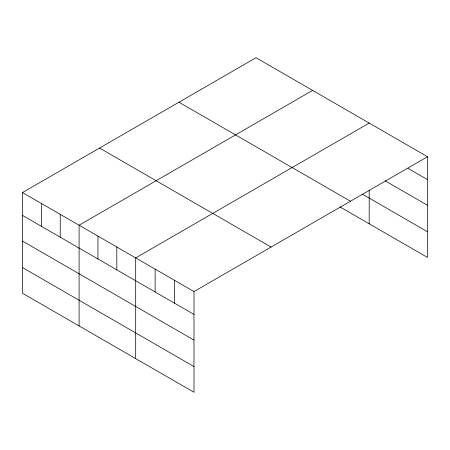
<?xml version="1.0" encoding="UTF-8"?>
<svg xmlns="http://www.w3.org/2000/svg" width="450" height="450" viewBox="0 0 450 450"><rect width="100%" height="100%" fill="white"/><g stroke="black" fill="none" stroke-linecap="round" stroke-linejoin="round"><path stroke-width="0.67" d="M339.986 206.927L427.5 257.456L427.5 156.741L256.011 57.729L22.5 192.544L22.5 293.259L193.989 392.271L193.989 291.555L22.5 192.544M312.598 90.405L79.093 225.219L79.093 325.935M369.191 123.075L135.686 257.889L135.686 358.605M193.989 291.555L427.5 156.741M408.066 168.384L427.5 179.606M384.986 180.748L427.5 205.296M362.498 194.237L427.5 231.767M178.948 102.218L350.443 201.229M99.557 148.056L271.052 247.067M22.5 215.409L193.989 314.421M22.5 241.099L193.989 340.11M22.5 267.57L193.989 366.581M369.191 190.44L369.191 223.791M174.555 280.333L174.555 303.199M155.121 269.111L155.121 291.977M116.82 246.999L116.82 269.865M97.954 236.109L97.954 258.975M60.227 214.324L60.227 237.195M41.366 203.434L41.366 226.299"/></g></svg>
